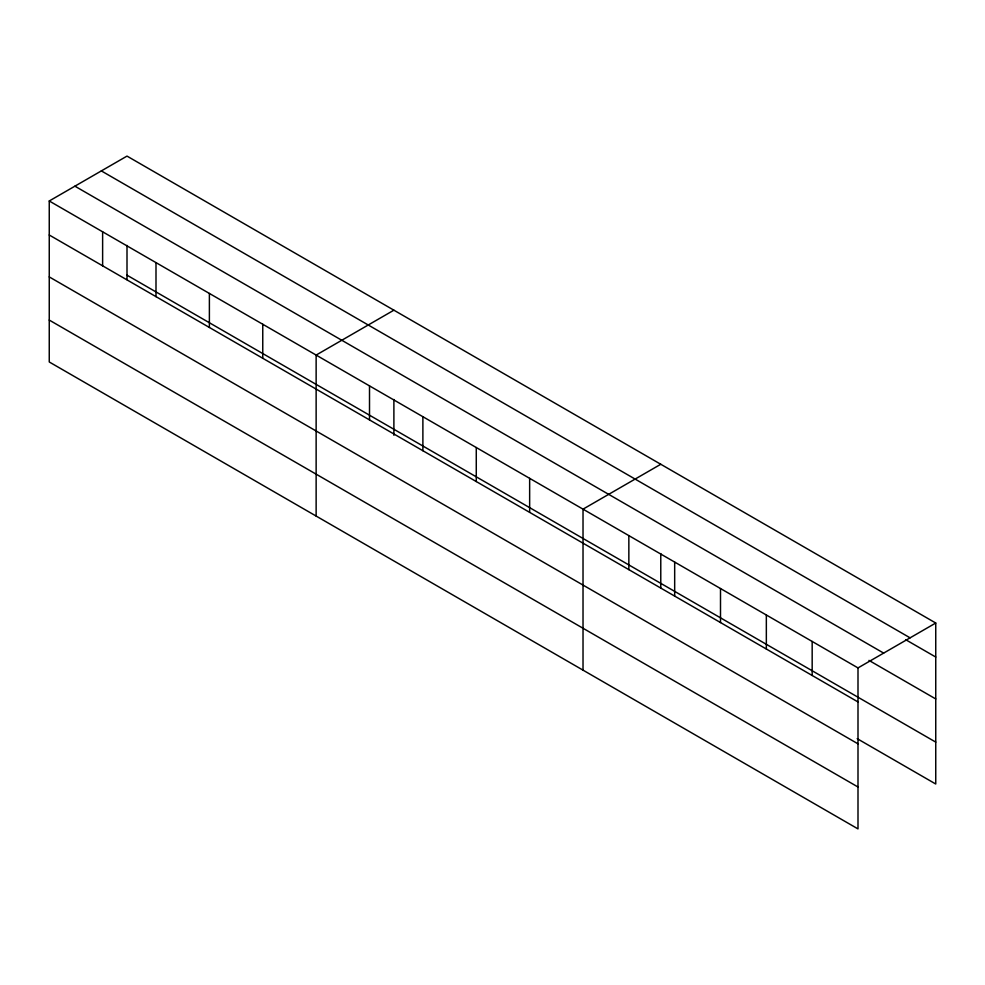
<?xml version="1.0" encoding="UTF-8"?>
<svg xmlns="http://www.w3.org/2000/svg" width="985" height="985" viewBox="0 0 985 985"><rect width="100%" height="100%" fill="white"/><g stroke="black" fill="none" stroke-linecap="round" stroke-linejoin="round"><path stroke-width="1.48" d="M857.997 743.835L857.997 667.916L49.25 200.989L49.25 361.975L857.997 828.902L857.997 743.835L49.25 276.908M857.184 738.651L935.75 784.011L935.75 623.025L127.003 156.098L49.25 200.989M393.889 310.189L316.136 355.08L316.136 516.066M660.775 464.267L583.021 509.159L583.021 670.145M857.997 667.916L935.75 623.025M101.344 170.91L910.091 637.837M905.634 639.659L935.75 657.044M74.909 186.177L883.656 653.104M868.967 660.393L935.75 698.944M127.003 275.184L935.75 742.111M49.25 235.009L857.997 701.936M49.25 320.076L857.997 787.003M812.169 641.457L812.169 675.476M766.342 614.997L766.342 649.016M720.503 588.538L720.503 622.557M674.676 562.078L674.676 596.097M660.775 553.582L660.775 587.848M628.849 535.618L628.849 569.638M529.647 478.341L529.647 512.36M476.272 447.522L476.272 481.542M422.885 416.704L422.885 450.736M393.889 399.504L393.889 435.259M369.51 385.886L369.51 419.918M262.761 324.262L262.761 358.281M209.386 293.444L209.386 327.463M155.999 262.626L155.999 296.645M127.003 245.413L127.003 279.678M102.625 231.807L102.625 265.827"/></g></svg>
